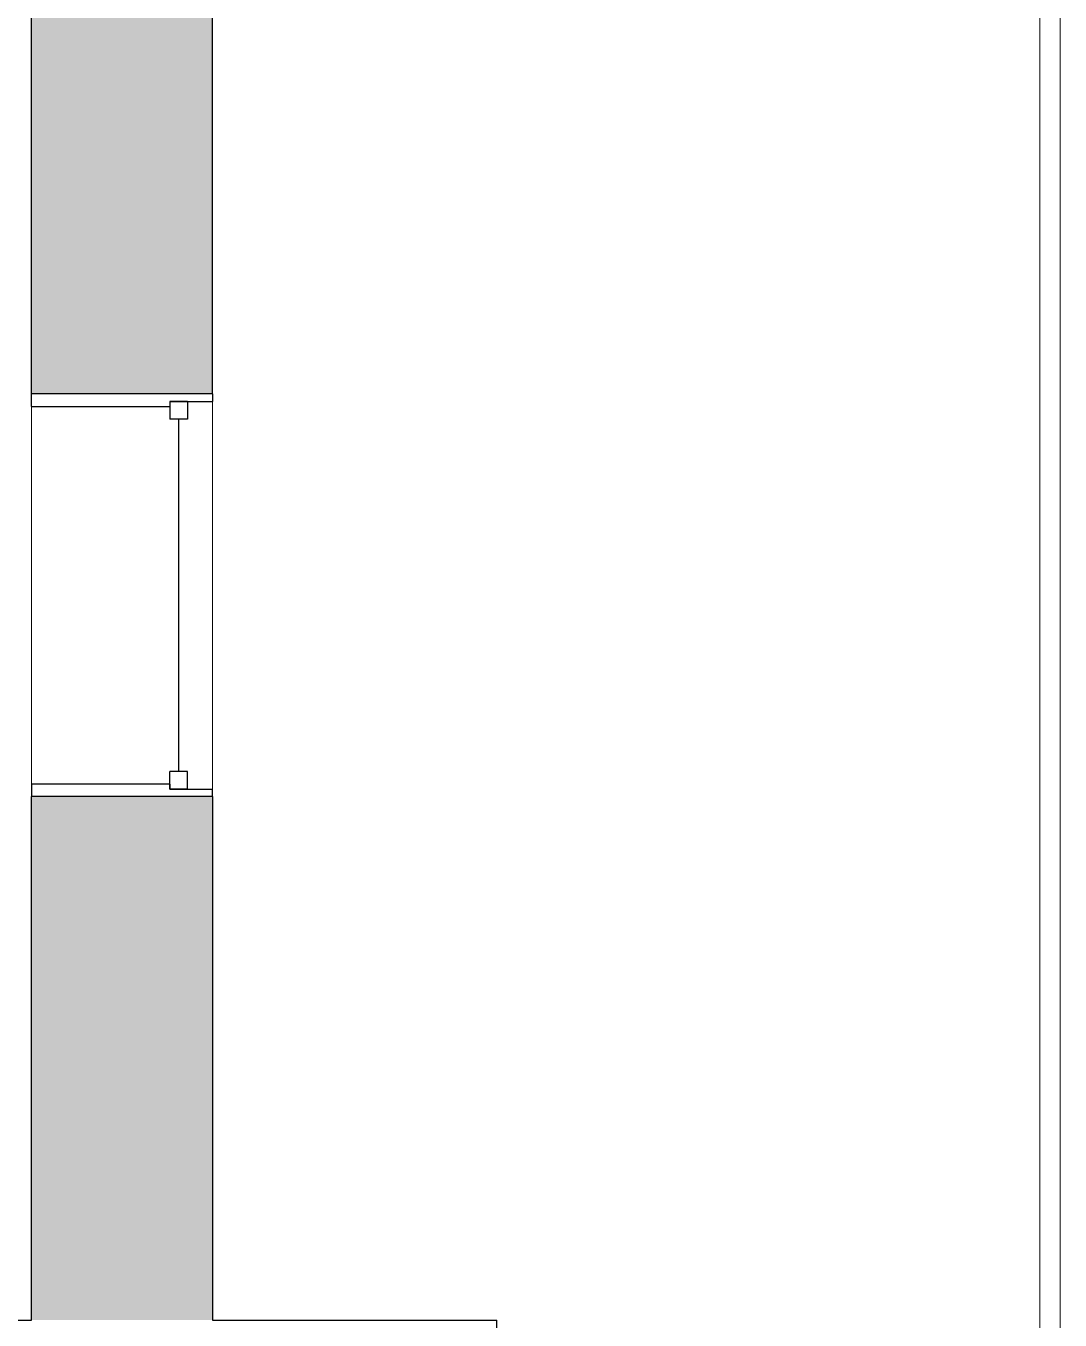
# Model space of a CAD drawing. Header units: inches. Extents: x -1176 to 1545, y -2552 to 978.
# Drawn here: x -772.6 to -669.9, y -1262.2 to -1133.6 of the extents above; entities that cross this region are included whole.
import ezdxf

# ---------------------------------------------------------------- set-up
doc = ezdxf.new("R2010")
doc.units = ezdxf.units.IN
doc.header["$MEASUREMENT"] = 0
for name, color, linetype, lineweight in [('A-FLOR-HRAL', 11, 'Continuous', 18), ('A-GLAZ', 151, 'Continuous', 18), ('A-WALL', 113, 'Continuous', 18), ('A-WALL-PATT', 111, 'Continuous', 18)]:
    doc.layers.add(name, color=color, linetype=linetype, lineweight=lineweight)

# ---------------------------------------------------------------- blocks, each defined once
blk = doc.blocks.new('Top Rail Type - Top Rail_Internal_-5050133-2nd Floor Demo')
at = {"layer": 'A-FLOR-HRAL', "lineweight": 9}
for p, q in [((-671.86, -1266.19), (-671.86, -1089.19)), ((-669.86, -1089.19), (-669.86, -1266.19))]:
    blk.add_line(p, q, dxfattribs=at)
blk = doc.blocks.new('Double Hung - balcony windows 3_ 4_-6827316-2nd Floor Demo')
at = {"layer": 'A-GLAZ', "color": 8, "lineweight": 30}
for p, q in [((-20, 9), (-19.25, 9)), ((-19.25, 4.75), (-19.25, 9)), ((19.25, 4.75), (19.25, 9)), ((20, 9), (19.25, 9)), ((-19.25, 6.5), (-19.25, 4.75)), ((-19.25, 6.5), (-17.5, 6.5)), ((-17.5, 6.5), (-17.5, 4.75)), ((17.5, 6.5), (17.5, 4.75)), ((19.25, 6.5), (17.5, 6.5)), ((19.25, 6.5), (19.25, 4.75)), ((-17.5, 5.625), (17.5, 5.625)), ((-19.25, 4.75), (-17.5, 4.75)), ((-19.25, 4.75), (-18.75, 4.75)), ((-18.75, -9), (-18.75, 4.75)), ((19.25, 4.75), (17.5, 4.75)), ((18.75, 4.75), (19.25, 4.75)), ((18.75, 4.75), (18.75, -9)), ((-18.75, -9), (-20, -9)), ((18.75, -9), (20, -9))]:
    blk.add_line(p, q, dxfattribs=at)

msp = doc.modelspace()

# ---------------------------------------------------------------- hatches: boundary and pattern name
at = {"layer": 'A-WALL-PATT'}
h = msp.add_hatch(color=250, dxfattribs=at)
h.paths.add_polyline_path([(-754.04, -1262.19), (-754.04, -1210.19), (-772.04, -1210.19), (-772.04, -1262.19), (-757.66, -1262.19)], flags=0)
h.paths.add_polyline_path([(-769.38, -1170.19), (-754.04, -1170.19), (-754.04, -1093.3), (-772.04, -1093.3), (-772.04, -1170.19)], flags=0)
h.paths.add_polyline_path([(-754.04, -1053.19), (-754.04, -1004.19), (-772.04, -1004.19), (-772.04, -1053.19), (-757.66, -1053.19)], flags=0)
h.paths.add_polyline_path([(-757.66, -962.19), (-754.04, -962.19), (-754.04, -860.19), (-772.04, -860.19), (-772.04, -962.19)], flags=0)
h.paths.add_polyline_path([(-757.66, -818.19), (-754.04, -818.19), (-754.04, -716.19), (-772.04, -716.19), (-772.04, -818.19), (-769.38, -818.19)], flags=0)
h.paths.add_polyline_path([(-772.04, -674.19), (-754.04, -674.19), (-754.04, -572.19), (-772.04, -572.19), (-772.04, -666.25)], flags=0)
h.paths.add_polyline_path([(-772.04, -530.19), (-754.04, -530.19), (-754.04, -428.19), (-772.04, -428.19), (-772.04, -529.77)], flags=0)
h.paths.add_polyline_path([(-769.38, -386.19), (-754.04, -386.19), (-754.04, -278.19), (-772.04, -278.19), (-772.04, -386.19)], flags=0)
h.paths.add_polyline_path([(-757.66, -236.19), (-754.04, -236.19), (-754.04, -122.5), (-772.04, -122.5), (-772.04, -236.19)], flags=0)
h.paths.add_polyline_path([(-772.04, -80.5), (-754.04, -80.5), (-754.04, 16.25), (-772.04, 16.25), (-772.04, -72.63)], flags=0)

# ---------------------------------------------------------------- linework, layer by layer
at = {"layer": 'A-WALL', "color": 8, "lineweight": 30}
for p, q in [((-754.04, -1170.19), (-754.04, -1093.3)), ((-772.04, -1170.19), (-772.04, -1115.3)), ((-754.04, -1170.19), (-772.04, -1170.19)), ((-754.04, -1210.19), (-772.04, -1210.19)), ((-772.04, -1262.19), (-772.04, -1210.19)), ((-754.04, -1210.19), (-754.04, -1262.19)), ((-951.06, -1262.19), (-772.04, -1262.19)), ((-754.04, -1262.19), (-725.8, -1262.19)), ((-725.8, -1284.19), (-725.8, -1262.19))]:
    msp.add_line(p, q, dxfattribs=at)
at = {"layer": 'A-WALL', "lineweight": 9}
for p, q in [((-772.04, -1210.19), (-772.04, -1170.19)), ((-754.04, -1170.19), (-754.04, -1210.19))]:
    msp.add_line(p, q, dxfattribs=at)

# ---------------------------------------------------------------- block references
at = {"layer": 'A-FLOR-HRAL', "lineweight": 9}
msp.add_blockref('Top Rail Type - Top Rail_Internal_-5050133-2nd Floor Demo', (0, 0), dxfattribs=at)
at = {"layer": 'A-GLAZ', "rotation": 269.9999999999999}
msp.add_blockref('Double Hung - balcony windows 3_ 4_-6827316-2nd Floor Demo', (-763.04, -1190.19), dxfattribs=at)

doc.saveas('drawing.dxf')
